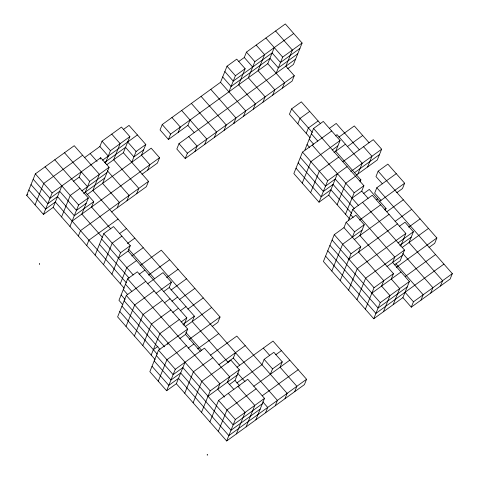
<?xml version="1.0" encoding="UTF-8"?>
<svg xmlns="http://www.w3.org/2000/svg" width="479" height="479" viewBox="0 0 479 479"><rect width="100%" height="100%" fill="white"/><g stroke="black" fill="none" stroke-linecap="round" stroke-linejoin="round"><path stroke-width="0.72" d="M61.851 185.912L53.175 207.377L43.457 214.418L26.68 195.33L35.356 173.865L74.221 145.7L99.387 174.326L92.878 190.426L277.425 400.39L275.257 405.755M35.069 204.874L43.745 183.409L82.61 155.244M43.457 214.418L52.133 192.953L100.716 157.741L109.104 167.285L102.596 183.385L119.373 202.473L117.205 207.844M61.563 216.921L70.239 195.456L79.951 188.415M73.395 181.337L79.113 177.194L81.28 171.829M84.442 157.711L99.872 146.526L102.039 141.155L121.474 127.073L129.863 136.617L123.36 152.717L106.781 164.728M69.952 226.465L78.628 205L88.34 197.959L54.786 159.782M109.104 167.285L89.669 181.373L85.334 192.103L93.722 201.647L91.555 207.012L110.799 228.908M100.171 159.082L100.716 157.741M88.34 197.959L81.837 214.059L102.56 237.638M105.278 163.447L110.427 150.699L129.863 136.617M78.34 236.009L80.508 230.644L148.52 181.349L123.36 152.717M86.729 245.553L88.896 240.183L118.044 219.059M131.743 162.261L136.084 151.526L145.802 144.484L129.025 125.402L123.307 129.54M95.117 255.097L103.793 233.626L113.505 226.585L130.282 245.673L128.115 251.044L118.397 258.085M145.802 144.484L141.461 155.22L149.849 164.764L147.682 170.129M126.923 200.803L129.09 195.432L107.38 170.734M103.506 264.642L112.182 243.17L121.894 236.129M253.235 109.26L255.403 103.889L238.626 84.801L245.128 68.701L236.74 59.157L227.022 66.198L220.52 82.298L162.225 124.552L160.052 129.917L168.44 139.461L187.876 125.378L190.043 120.013M136.641 193.756L138.808 188.391L113.643 159.758L120.145 143.658L111.757 134.114M148.52 181.349L146.352 186.714L111.487 211.981M111.894 274.186L120.57 252.714L130.282 245.673M87.166 194.57L151.178 148.179L159.567 157.723L157.399 163.088L141.97 174.272M168.44 139.461L170.608 134.096L267.773 63.677L274.275 47.577M178.158 132.42L180.326 127.055L171.937 117.511M120.283 283.73L126.785 267.629L136.503 260.588M295.591 59.139L178.996 143.64L176.829 149.005L185.217 158.549L292.1 81.089L294.268 75.724L285.879 66.18L292.382 50.079L275.605 30.991M179.793 338.575L185.505 334.432L187.672 329.067L137.347 271.803L127.63 278.844L118.954 300.315L122.899 304.806M145.73 281.347L126.3 295.429L117.624 316.9L155.13 359.561M185.217 158.549L187.385 153.184L294.268 75.724M194.935 151.508L197.103 146.143L188.714 136.599M126.013 326.444L134.689 304.973L154.118 290.891M204.653 144.466L206.82 139.102L181.655 110.469M228.908 91.842L235.411 75.742L245.128 68.701M238.572 61.623L244.29 57.486L246.457 52.115L285.322 23.95L302.099 43.038L293.423 64.503L287.711 68.647M214.37 137.425L216.538 132.06L191.372 103.428M134.401 335.989L143.077 314.517L162.507 300.435M224.082 130.384L226.25 125.013L201.09 96.387M293.711 33.494L254.846 61.659L248.344 77.76L265.115 96.848L262.947 102.213M142.79 345.527L151.466 324.061L170.895 309.979M163.501 291.681L169.219 287.544L171.386 282.173L162.998 272.629L147.568 283.813M243.518 116.301L245.685 110.93L220.52 82.298M151.178 355.071L159.854 333.606L179.284 319.523M187.672 329.067L158.525 350.191L149.855 371.656L166.632 390.744L176.344 383.703L185.02 362.238M276.161 73.221L282.664 57.121L302.099 43.038M167.698 344.491L168.243 343.15M272.665 95.171L274.832 89.807L258.055 70.718L264.564 54.618L256.175 45.074M158.244 381.2L166.914 359.735L186.349 345.652M183.852 325.229L186.834 317.846L128.115 251.044M282.382 88.13L284.55 82.765L267.773 63.677M169.219 287.544L194.384 316.17L192.211 321.541L228.232 362.519M166.632 390.744L175.302 369.279L204.449 348.155L229.615 376.787L227.447 382.152L233.866 389.451M320.571 123.75L301.327 101.853L291.609 108.895L289.442 114.259L310.164 137.838M184.732 393.247L193.408 371.782L212.838 357.699M297.83 123.804L299.998 118.439L309.715 111.397M140.167 265.522L161.315 250.194L220.035 317.002L217.867 322.367L212.149 326.51M193.121 402.791L201.797 381.326L230.944 360.202L239.332 369.74L234.997 380.476L229.279 384.619M306.219 133.348L308.386 127.983L318.104 120.942M331.672 130.971L302.518 152.094L293.849 173.56L319.014 202.192L328.726 195.151L337.402 173.685M304.889 149.933L313.565 128.468L323.283 121.427L340.06 140.515L335.719 151.244L360.885 179.876L360.07 181.888M201.509 412.335L210.185 390.87L239.332 369.74M302.237 183.104L310.907 161.639L340.06 140.515M227.597 362.184L233.315 358.041L235.482 352.67M209.898 421.879L218.574 400.414L247.721 379.284L264.498 398.372L255.822 419.844M310.626 192.648L319.295 171.183L338.731 157.1M218.286 431.423L226.962 409.958L256.109 388.828M319.014 202.192L327.684 180.727L347.119 166.644M176.344 383.703L226.675 440.967L235.351 419.496L264.498 398.372M294.687 391.672L296.86 386.308L280.083 367.219L282.251 361.855L273.862 352.31L264.145 359.352L261.977 364.717L236.83 382.943M236.392 433.926L245.068 412.455L228.291 393.373M246.11 426.885L254.78 405.414L238.003 386.325M337.114 204.695L345.79 183.229L355.508 176.188M270.366 374.261L272.533 368.896L282.251 361.855M357.879 174.027L362.214 163.291L337.048 134.659L335.336 135.904M393.181 304.674L399.684 288.574L391.295 279.029L393.463 273.659L359.909 235.488L364.25 224.753L355.861 215.209L346.143 222.25L343.976 227.615L334.258 234.656L323.415 261.492L373.746 318.757L402.893 297.627L409.401 281.526L392.624 262.444L394.792 257.073L352.849 209.359L372.285 195.27L405.839 233.447L400.689 246.194M345.503 214.239L354.179 192.774L363.896 185.726L313.565 128.468M265.54 412.802L267.707 407.431L262.773 401.821M367.591 166.985L371.932 156.25L363.543 146.706M348.514 220.089L352.849 209.359M352.011 198.138L361.729 191.097L363.896 185.726M331.803 271.036L342.647 244.2L362.082 230.118M342.964 161.621L373.255 139.664L381.643 149.208L377.308 159.944L356.16 175.266M284.975 398.714L287.143 393.349L236.812 336.084L210.521 355.143M396.762 192.714L402.474 188.57L404.641 183.206L387.864 164.117L378.153 171.159L375.979 176.529L382.398 183.828M352.364 237.159L354.532 231.794L364.25 224.753M396.253 173.661L376.823 187.744L374.656 193.115L381.068 200.414M340.192 280.58L351.035 253.744L360.753 246.703L343.976 227.615M237.015 367.189L273.018 341.09L306.572 379.266L304.404 384.631L226.675 440.967M360.753 246.703L358.585 252.074L383.751 280.7L381.577 286.071L389.966 295.615L383.463 311.715M348.58 290.124L357.256 268.659L405.839 233.447M385.236 210.521L386.05 208.509L369.273 189.421L363.561 193.564M356.969 299.668L365.645 278.197L404.51 250.032L362.567 202.312M365.357 309.212L374.033 287.741L393.463 273.659M373.746 318.757L380.254 302.656L409.401 281.526M404.51 250.032L400.175 260.768L394.456 264.911M399.282 226.369L404.995 222.226L413.383 231.77L409.048 242.506L442.602 280.682L440.435 286.047M378.153 171.159L436.866 237.967L434.698 243.332L428.986 247.475M402.893 297.627L411.281 307.171L413.455 301.806L452.32 273.641L376.823 187.744M420.999 300.129L423.167 294.765L396.031 263.887M430.717 293.088L432.884 287.723L402.785 253.481M452.32 273.641L450.146 279.006L411.281 307.171M26.68 195.33L27.824 194.504M102.548 160.208L137.413 134.94M104.38 162.68L125.528 147.352L133.916 156.896L143.628 149.855M81.783 190.882L106.937 172.656M83.621 193.348L104.763 178.02M86.172 203.324L76.454 210.365L59.683 191.277L49.966 198.318L33.189 179.23M299.932 48.403L280.496 62.486L272.108 52.941L233.243 81.113L224.855 71.569M93.722 201.647L74.287 215.73L57.51 196.641L47.798 203.683L31.021 184.601M297.764 53.774L278.329 67.856L269.94 58.312L231.076 86.477L222.687 76.933M72.119 221.1L159.567 157.723M119.576 233.572L126.432 228.603M127.39 243.536L134.821 238.147M131.779 255.978L143.209 247.691M329.348 128.414L336.21 123.444L359.4 149.825M139.179 274.269L144.892 270.126M148.556 275.066L169.704 259.738M338.881 137.126L354.31 125.941L369.117 142.784M332.175 150.023L337.887 145.879M334.007 152.49L345.437 144.203M166.662 277.563L178.092 269.282M347.269 146.67L362.699 135.485M155.956 293.358L171.386 282.173M171.051 290.011L186.481 278.826M164.345 302.902L170.057 298.758M171.889 301.225L177.607 297.088M350.784 171.578L381.643 149.208M179.439 299.555L194.869 288.37M354.328 172.799L379.476 154.573M172.727 312.446L178.445 308.302M180.278 310.769L185.996 306.626M359.741 180.703L360.885 179.876M187.828 309.099L203.258 297.914M181.116 321.99L186.834 317.846M182.954 324.457L194.384 316.17M153.346 349.706L157.92 346.395M185.355 326.51L211.646 307.458M376.518 199.791L377.662 198.965M189.169 339.366L220.035 317.002M379.494 201.431L404.641 183.206M359.525 220.142L380.673 204.814M188.181 348.119L193.893 343.976M384.338 209.748L386.05 208.509M197.558 348.91L218.705 333.588M386.739 211.802L403.312 199.791M354.197 239.626L389.062 214.358M395.127 221.346L411.701 209.335M348.868 259.115L397.45 223.903M218.909 364.687L245.2 345.628M408.659 227.166L420.089 218.879M397.953 242.955L413.383 231.77M399.785 245.422L411.216 237.141M402.186 247.475L428.477 228.423M208.018 396.235L237.165 375.111M386.906 266.581L402.342 255.403M275.694 354.777L281.407 350.634M396.289 267.378L436.866 237.967M371.866 293.112L401.013 271.988M253.792 386.272L289.795 360.178M405.246 276.509L435.543 254.553M407.234 286.897L378.087 308.021L327.756 250.757M262.181 395.816L298.183 369.722M443.931 264.097L375.913 313.386L325.582 256.127M262.33 403.743L233.183 424.867L182.852 367.603L173.135 374.644L156.358 355.556M260.163 409.108L231.01 430.232L180.685 372.973L170.967 380.015L154.19 360.926M306.572 379.266L228.842 435.603L178.511 378.338L168.8 385.379L152.023 366.291M265.887 38.033L282.664 57.121M246.457 52.115L254.846 61.659M291.609 108.895L312.332 132.473M244.29 57.486L252.678 67.03M311.398 133.833L317.811 141.131M361.729 191.097L368.141 198.396M309.23 139.203L313.667 144.251M312.236 145.053L354.179 192.774M307.057 144.568L309.524 147.376M358.424 205.437L335.234 179.05L325.516 186.091L300.351 157.459M354.28 208.557L333.067 184.415L323.349 191.456L298.183 162.83M227.022 66.198L235.411 75.742M302.518 152.094L327.684 180.727M351.622 213.365L330.899 189.786L321.181 196.827L296.016 168.195M350.682 214.724L353.149 217.532M328.726 195.151L349.454 218.729M346.143 222.25L354.532 231.794M405.066 292.262L413.455 301.806M210.802 89.345L235.967 117.972L233.8 123.343L233.836 122.917L234.045 123.163M334.258 234.656L351.035 253.744M332.091 240.027L374.033 287.741M329.923 245.392L380.254 302.656M187.876 125.378L194.288 132.677M162.225 124.552L170.608 134.096M178.996 143.64L187.385 153.184M127.695 141.988L136.084 151.526M102.039 141.155L110.427 150.699M99.872 146.526L108.26 156.07M263.306 348.131L269.719 355.43M90.16 153.567L97.063 161.423M264.145 359.352L272.533 368.896M64.503 152.741L89.669 181.373M79.113 177.194L87.501 186.738M233.315 358.041L239.728 365.339M128.564 249.122L154.711 278.874M237.608 373.189L245.008 381.607M234.997 380.476L239.931 386.092M45.074 166.824L78.628 205M103.793 233.626L120.57 252.714M185.954 332.51L201.743 350.478M101.62 238.997L133.204 274.922M185.505 334.432L200.312 351.275M99.452 244.362L129.061 278.048M35.356 173.865L52.133 192.953M127.63 278.844L219.903 383.829L217.729 389.193L224.639 397.055M126.396 282.849L55.342 202.012L45.625 209.054L28.854 189.965M125.462 284.215L131.875 291.507M53.175 207.377L124.229 288.22M123.289 289.579L127.731 294.633M126.3 295.429L210.185 390.87M218.574 400.414L235.351 419.496M121.121 294.944L125.073 299.435M124.133 300.8L164.596 346.832M121.965 306.165L159.956 349.395M158.525 350.191L175.302 369.279M119.798 311.53L157.298 354.197M39.512 263.755L39.476 264.174L39.512 263.755M207.275 454.631L207.245 455.05L207.275 454.631"/></g></svg>
